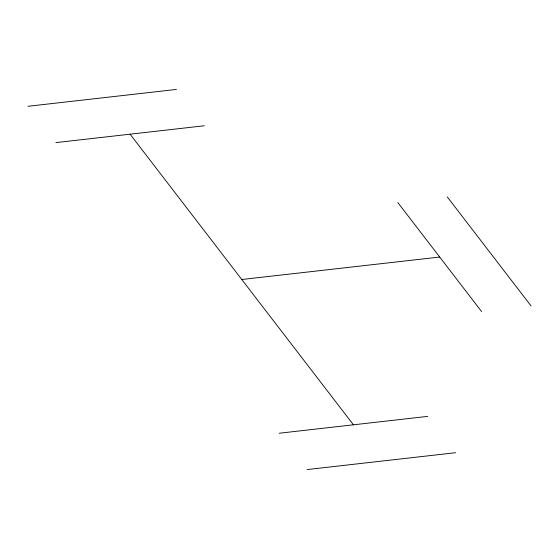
<?xml version="1.0" encoding="UTF-8"?>
<svg xmlns="http://www.w3.org/2000/svg" width="559" height="559" viewBox="0 0 559 559"><rect width="100%" height="100%" fill="white"/><g stroke="black" fill="none" stroke-linecap="round" stroke-linejoin="round"><path stroke-width="0.84" d="M27.95 106.287L176.399 89.44M55.865 142.608L204.314 125.768M241.761 279.5L439.695 257.042M279.207 433.232L427.656 416.385M307.129 469.56L455.571 452.713M447.298 196.936L531.05 305.92M397.819 202.547L481.572 311.531M130.093 134.188L353.435 424.812"/></g></svg>
